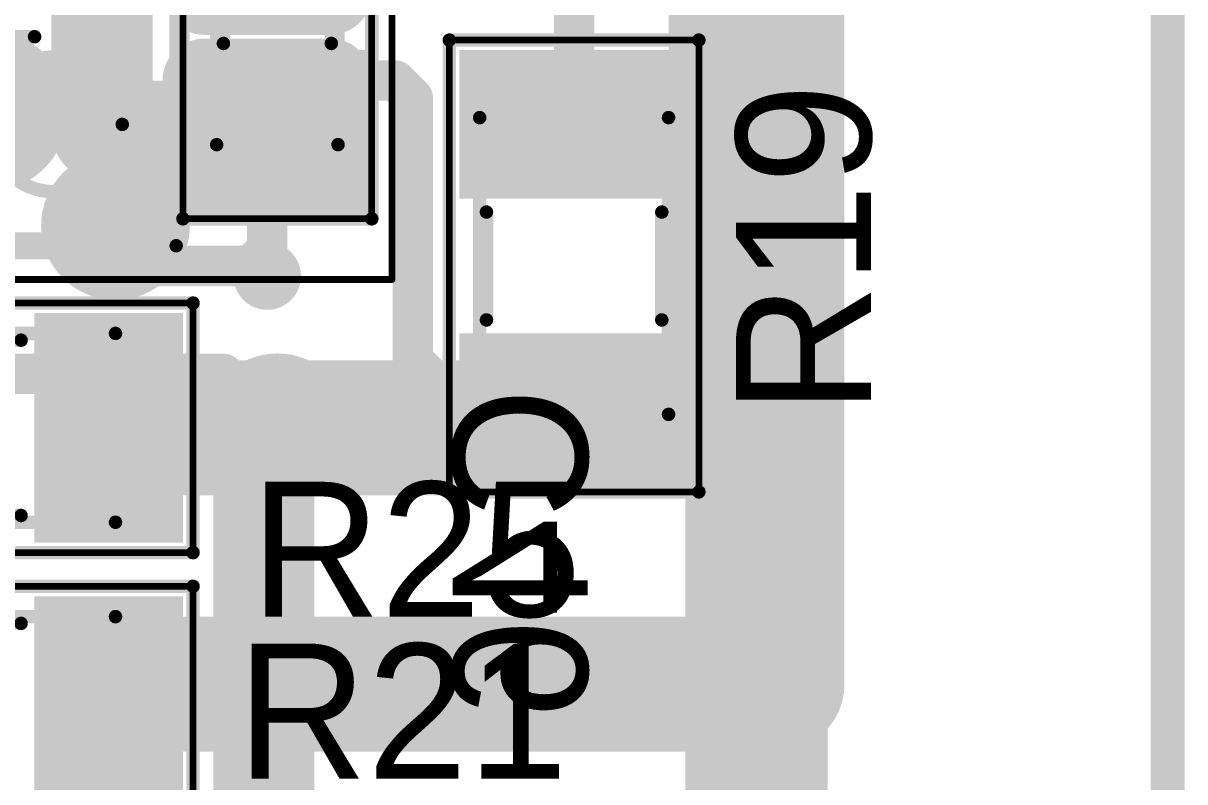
# Model space of a CAD drawing. Header units: millimetres. Extents: x 29.9 to 75.1, y 29.9 to 100.1.
# Drawn here: x 66.52 to 75.13, y 42.58 to 48.2 of the extents above; entities that cross this region are included whole.
import ezdxf

# ---------------------------------------------------------------- set-up
doc = ezdxf.new("R2010")
doc.units = ezdxf.units.MM
for name, color, linetype in [('BottomLayer', 5, 'Continuous'), ('BottomOverlay', 54, 'Continuous'), ('BottomPaste', 16, 'Continuous'), ('BottomSolder', 6, 'Continuous'), ('Mechanical1', 6, 'Continuous'), ('Mechanical13', 56, 'Continuous'), ('Mechanical15', 56, 'Continuous'), ('MultiLayer', 9, 'Continuous'), ('TopLayer', 1, 'Continuous'), ('TopOverlay', 2, 'Continuous'), ('TopPaste', 8, 'Continuous'), ('TopSolder', 216, 'Continuous'), ('ViaHoleLayer', 16, 'Continuous')]:
    doc.layers.add(name, color=color, linetype=linetype)

# ---------------------------------------------------------------- blocks, each defined once
blk = doc.blocks.new('SMD_R_0805_1137')
at = {"layer": 'Mechanical13', "const_width": 0.0999998}
for points in [[(-1.10000034, 0.7000011399999999), (-1.10000034, -0.6999985999999999)], [(1.10000034, 0.7000011399999999), (-1.10000034, 0.7000011399999999)], [(1.10000034, 0.7000011399999999), (1.10000034, -0.6999985999999999)], [(1.10000034, -0.6999985999999999), (-1.10000034, -0.6999985999999999)]]:
    blk.add_lwpolyline(points, dxfattribs=at)
at = {"layer": 'Mechanical13', "const_width": 0.0499999}
for points in [[(-1.12499902, 0.7000011399999999, 1), (-1.07500166, 0.7000011399999999, 1)], [(-1.12499902, 0.7000011399999999, 1), (-1.07500166, 0.7000011399999999, 1)], [(1.07500166, 0.7000011399999999, 1), (1.12499902, 0.7000011399999999, 1)], [(1.07500166, 0.7000011399999999, 1), (1.12499902, 0.7000011399999999, 1)], [(-1.12499902, -0.6999985999999999, 1), (-1.07500166, -0.6999985999999999, 1)], [(-1.12499902, -0.6999985999999999, 1), (-1.07500166, -0.6999985999999999, 1)], [(1.07500166, -0.6999985999999999, 1), (1.12499902, -0.6999985999999999, 1)], [(1.07500166, -0.6999985999999999, 1), (1.12499902, -0.6999985999999999, 1)]]:
    blk.add_lwpolyline(points, format="xyb", close=True, dxfattribs=at)
at = {"layer": 'Mechanical15', "const_width": 0.0499999}
for points in [[(-1.67500046, 0.9249994199999999), (-1.67500046, -0.9249994199999999)], [(1.67500046, 0.9249994199999999), (-1.67500046, 0.9249994199999999)], [(1.67500046, 0.9249994199999999), (1.67500046, -0.9249994199999999)], [(1.67500046, -0.9249994199999999), (-1.67500046, -0.9249994199999999)]]:
    blk.add_lwpolyline(points, dxfattribs=at)
at = {"layer": 'Mechanical15', "const_width": 0.02499868}
for points in [[(-1.6874998, 0.9249994199999999, 1), (-1.66250112, 0.9249994199999999, 1)], [(-1.6874998, 0.9249994199999999, 1), (-1.66250112, 0.9249994199999999, 1)], [(1.66250112, 0.9249994199999999, 1), (1.6874998, 0.9249994199999999, 1)], [(1.66250112, 0.9249994199999999, 1), (1.6874998, 0.9249994199999999, 1)], [(-1.6874998, -0.9249994199999999, 1), (-1.66250112, -0.9249994199999999, 1)], [(-1.6874998, -0.9249994199999999, 1), (-1.66250112, -0.9249994199999999, 1)], [(1.66250112, -0.9249994199999999, 1), (1.6874998, -0.9249994199999999, 1)], [(1.66250112, -0.9249994199999999, 1), (1.6874998, -0.9249994199999999, 1)]]:
    blk.add_lwpolyline(points, format="xyb", close=True, dxfattribs=at)
at = {"layer": 'TopLayer'}
for points in [[(-0.6000013399999999, -0.7499985), (-0.6000013399999999, 0.7499985), (-1.49999954, -0.7499985), (-1.49999954, 0.7499985)], [(1.49999954, -0.7499985), (1.49999954, 0.7499985), (0.6000013399999999, -0.7499985), (0.6000013399999999, 0.7499985)]]:
    blk.add_solid(points, dxfattribs=at)
at = {"layer": 'TopOverlay', "const_width": 0.0999998}
for points in [[(1.67500046, 0.9249994199999999), (-1.67500046, 0.9249994199999999)], [(-1.67500046, 0.9249994199999999), (-1.67500046, -0.9249994199999999)], [(1.67500046, 0.9249994199999999), (1.67500046, -0.9249994199999999)], [(0.3999992, 0.6500012399999999), (-0.3999992, 0.6500012399999999)], [(0.3999992, -0.6499986999999999), (-0.3999992, -0.6499986999999999)], [(1.67500046, -0.9249994199999999), (-1.67500046, -0.9249994199999999)]]:
    blk.add_lwpolyline(points, dxfattribs=at)
at = {"layer": 'TopOverlay', "const_width": 0.0499999}
for points in [[(-1.69999914, 0.9249994199999999, 1), (-1.65000178, 0.9249994199999999, 1)], [(-1.69999914, 0.9249994199999999, 1), (-1.65000178, 0.9249994199999999, 1)], [(1.65000178, 0.9249994199999999, 1), (1.69999914, 0.9249994199999999, 1)], [(1.65000178, 0.9249994199999999, 1), (1.69999914, 0.9249994199999999, 1)], [(-0.42499788, 0.6500012399999999, 1), (-0.37500052, 0.6500012399999999, 1)], [(0.37500052, 0.6500012399999999, 1), (0.42499788, 0.6500012399999999, 1)], [(-0.42499788, -0.6499986999999999, 1), (-0.37500052, -0.6499986999999999, 1)], [(0.37500052, -0.6499986999999999, 1), (0.42499788, -0.6499986999999999, 1)], [(-1.69999914, -0.9249994199999999, 1), (-1.65000178, -0.9249994199999999, 1)], [(-1.69999914, -0.9249994199999999, 1), (-1.65000178, -0.9249994199999999, 1)], [(1.65000178, -0.9249994199999999, 1), (1.69999914, -0.9249994199999999, 1)], [(1.65000178, -0.9249994199999999, 1), (1.69999914, -0.9249994199999999, 1)]]:
    blk.add_lwpolyline(points, format="xyb", close=True, dxfattribs=at)
at = {"layer": 'TopPaste'}
for points in [[(-0.6000013399999999, -0.7499985), (-0.6000013399999999, 0.7499985), (-1.49999954, -0.7499985), (-1.49999954, 0.7499985)], [(1.49999954, -0.7499985), (1.49999954, 0.7499985), (0.6000013399999999, -0.7499985), (0.6000013399999999, 0.7499985)]]:
    blk.add_solid(points, dxfattribs=at)
at = {"layer": 'TopSolder'}
for points in [[(-0.49840134, -0.8515984999999999), (-0.49840134, 0.8515984999999999), (-1.60159954, -0.8515984999999999), (-1.60159954, 0.8515984999999999)], [(1.60159954, -0.8515984999999999), (1.60159954, 0.8515984999999999), (0.49840134, -0.8515984999999999), (0.49840134, 0.8515984999999999)]]:
    blk.add_solid(points, dxfattribs=at)
blk = doc.blocks.new('SMD_R_0805_1141')
at = {"layer": 'Mechanical13', "const_width": 0.0999998}
for points in [[(-1.10000034, -0.6999985999999999), (-1.10000034, 0.7000011399999999)], [(-1.10000034, 0.7000011399999999), (1.10000034, 0.7000011399999999)], [(1.10000034, -0.6999985999999999), (1.10000034, 0.7000011399999999)], [(-1.10000034, -0.6999985999999999), (1.10000034, -0.6999985999999999)]]:
    blk.add_lwpolyline(points, dxfattribs=at)
at = {"layer": 'Mechanical13', "const_width": 0.0499999}
for points in [[(-1.12499902, 0.7000011399999999, 1), (-1.07500166, 0.7000011399999999, 1)], [(-1.12499902, 0.7000011399999999, 1), (-1.07500166, 0.7000011399999999, 1)], [(1.07500166, 0.7000011399999999, 1), (1.12499902, 0.7000011399999999, 1)], [(1.07500166, 0.7000011399999999, 1), (1.12499902, 0.7000011399999999, 1)], [(-1.12499902, -0.6999985999999999, 1), (-1.07500166, -0.6999985999999999, 1)], [(-1.12499902, -0.6999985999999999, 1), (-1.07500166, -0.6999985999999999, 1)], [(1.07500166, -0.6999985999999999, 1), (1.12499902, -0.6999985999999999, 1)], [(1.07500166, -0.6999985999999999, 1), (1.12499902, -0.6999985999999999, 1)]]:
    blk.add_lwpolyline(points, format="xyb", close=True, dxfattribs=at)
at = {"layer": 'Mechanical15', "const_width": 0.0499999}
for points in [[(-1.67500046, -0.9249994199999999), (-1.67500046, 0.9249994199999999)], [(-1.67500046, 0.9249994199999999), (1.67500046, 0.9249994199999999)], [(1.67500046, -0.9249994199999999), (1.67500046, 0.9249994199999999)], [(-1.67500046, -0.9249994199999999), (1.67500046, -0.9249994199999999)]]:
    blk.add_lwpolyline(points, dxfattribs=at)
at = {"layer": 'Mechanical15', "const_width": 0.02499868}
for points in [[(-1.6874998, 0.9249994199999999, 1), (-1.66250112, 0.9249994199999999, 1)], [(-1.6874998, 0.9249994199999999, 1), (-1.66250112, 0.9249994199999999, 1)], [(1.66250112, 0.9249994199999999, 1), (1.6874998, 0.9249994199999999, 1)], [(1.66250112, 0.9249994199999999, 1), (1.6874998, 0.9249994199999999, 1)], [(-1.6874998, -0.9249994199999999, 1), (-1.66250112, -0.9249994199999999, 1)], [(-1.6874998, -0.9249994199999999, 1), (-1.66250112, -0.9249994199999999, 1)], [(1.66250112, -0.9249994199999999, 1), (1.6874998, -0.9249994199999999, 1)], [(1.66250112, -0.9249994199999999, 1), (1.6874998, -0.9249994199999999, 1)]]:
    blk.add_lwpolyline(points, format="xyb", close=True, dxfattribs=at)
at = {"layer": 'TopLayer'}
for points in [[(-0.6000013399999999, -0.7499985), (-0.6000013399999999, 0.7499985), (-1.49999954, -0.7499985), (-1.49999954, 0.7499985)], [(1.49999954, -0.7499985), (1.49999954, 0.7499985), (0.6000013399999999, -0.7499985), (0.6000013399999999, 0.7499985)]]:
    blk.add_solid(points, dxfattribs=at)
at = {"layer": 'TopOverlay', "const_width": 0.0999998}
for points in [[(-1.67500046, 0.9249994199999999), (1.67500046, 0.9249994199999999)], [(-1.67500046, -0.9249994199999999), (-1.67500046, 0.9249994199999999)], [(1.67500046, -0.9249994199999999), (1.67500046, 0.9249994199999999)], [(-0.3999992, 0.6500012399999999), (0.3999992, 0.6500012399999999)], [(-0.3999992, -0.6499986999999999), (0.3999992, -0.6499986999999999)], [(-1.67500046, -0.9249994199999999), (1.67500046, -0.9249994199999999)]]:
    blk.add_lwpolyline(points, dxfattribs=at)
at = {"layer": 'TopOverlay', "const_width": 0.0499999}
for points in [[(-1.69999914, 0.9249994199999999, 1), (-1.65000178, 0.9249994199999999, 1)], [(-1.69999914, 0.9249994199999999, 1), (-1.65000178, 0.9249994199999999, 1)], [(1.65000178, 0.9249994199999999, 1), (1.69999914, 0.9249994199999999, 1)], [(1.65000178, 0.9249994199999999, 1), (1.69999914, 0.9249994199999999, 1)], [(-0.42499788, 0.6500012399999999, 1), (-0.37500052, 0.6500012399999999, 1)], [(0.37500052, 0.6500012399999999, 1), (0.42499788, 0.6500012399999999, 1)], [(-0.42499788, -0.6499986999999999, 1), (-0.37500052, -0.6499986999999999, 1)], [(0.37500052, -0.6499986999999999, 1), (0.42499788, -0.6499986999999999, 1)], [(-1.69999914, -0.9249994199999999, 1), (-1.65000178, -0.9249994199999999, 1)], [(-1.69999914, -0.9249994199999999, 1), (-1.65000178, -0.9249994199999999, 1)], [(1.65000178, -0.9249994199999999, 1), (1.69999914, -0.9249994199999999, 1)], [(1.65000178, -0.9249994199999999, 1), (1.69999914, -0.9249994199999999, 1)]]:
    blk.add_lwpolyline(points, format="xyb", close=True, dxfattribs=at)
at = {"layer": 'TopPaste'}
for points in [[(-0.6000013399999999, -0.7499985), (-0.6000013399999999, 0.7499985), (-1.49999954, -0.7499985), (-1.49999954, 0.7499985)], [(1.49999954, -0.7499985), (1.49999954, 0.7499985), (0.6000013399999999, -0.7499985), (0.6000013399999999, 0.7499985)]]:
    blk.add_solid(points, dxfattribs=at)
at = {"layer": 'TopSolder'}
for points in [[(-0.49840134, -0.8515984999999999), (-0.49840134, 0.8515984999999999), (-1.60159954, -0.8515984999999999), (-1.60159954, 0.8515984999999999)], [(1.60159954, -0.8515984999999999), (1.60159954, 0.8515984999999999), (0.49840134, -0.8515984999999999), (0.49840134, 0.8515984999999999)]]:
    blk.add_solid(points, dxfattribs=at)
blk = doc.blocks.new('SMD_R_0805_1143')
at = {"layer": 'Mechanical13', "const_width": 0.0999998}
for points in [[(-1.10000034, -0.6999985999999999), (-1.10000034, 0.7000011399999999)], [(1.10000034, 0.7000011399999999), (-1.10000034, 0.7000011399999999)], [(1.10000034, -0.6999985999999999), (1.10000034, 0.7000011399999999)], [(1.10000034, -0.6999985999999999), (-1.10000034, -0.6999985999999999)]]:
    blk.add_lwpolyline(points, dxfattribs=at)
at = {"layer": 'Mechanical13', "const_width": 0.0499999}
for points in [[(-1.12499902, 0.7000011399999999, 1), (-1.07500166, 0.7000011399999999, 1)], [(-1.12499902, 0.7000011399999999, 1), (-1.07500166, 0.7000011399999999, 1)], [(1.07500166, 0.7000011399999999, 1), (1.12499902, 0.7000011399999999, 1)], [(1.07500166, 0.7000011399999999, 1), (1.12499902, 0.7000011399999999, 1)], [(-1.12499902, -0.6999985999999999, 1), (-1.07500166, -0.6999985999999999, 1)], [(-1.12499902, -0.6999985999999999, 1), (-1.07500166, -0.6999985999999999, 1)], [(1.07500166, -0.6999985999999999, 1), (1.12499902, -0.6999985999999999, 1)], [(1.07500166, -0.6999985999999999, 1), (1.12499902, -0.6999985999999999, 1)]]:
    blk.add_lwpolyline(points, format="xyb", close=True, dxfattribs=at)
at = {"layer": 'Mechanical15', "const_width": 0.0499999}
for points in [[(-1.67500046, -0.9249994199999999), (-1.67500046, 0.9249994199999999)], [(1.67500046, 0.9249994199999999), (-1.67500046, 0.9249994199999999)], [(1.67500046, -0.9249994199999999), (1.67500046, 0.9249994199999999)], [(1.67500046, -0.9249994199999999), (-1.67500046, -0.9249994199999999)]]:
    blk.add_lwpolyline(points, dxfattribs=at)
at = {"layer": 'Mechanical15', "const_width": 0.02499868}
for points in [[(-1.6874998, 0.9249994199999999, 1), (-1.66250112, 0.9249994199999999, 1)], [(-1.6874998, 0.9249994199999999, 1), (-1.66250112, 0.9249994199999999, 1)], [(1.66250112, 0.9249994199999999, 1), (1.6874998, 0.9249994199999999, 1)], [(1.66250112, 0.9249994199999999, 1), (1.6874998, 0.9249994199999999, 1)], [(-1.6874998, -0.9249994199999999, 1), (-1.66250112, -0.9249994199999999, 1)], [(-1.6874998, -0.9249994199999999, 1), (-1.66250112, -0.9249994199999999, 1)], [(1.66250112, -0.9249994199999999, 1), (1.6874998, -0.9249994199999999, 1)], [(1.66250112, -0.9249994199999999, 1), (1.6874998, -0.9249994199999999, 1)]]:
    blk.add_lwpolyline(points, format="xyb", close=True, dxfattribs=at)
at = {"layer": 'TopLayer'}
for points in [[(-0.6000013399999999, -0.7499985), (-0.6000013399999999, 0.7499985), (-1.49999954, -0.7499985), (-1.49999954, 0.7499985)], [(1.49999954, -0.7499985), (1.49999954, 0.7499985), (0.6000013399999999, -0.7499985), (0.6000013399999999, 0.7499985)]]:
    blk.add_solid(points, dxfattribs=at)
at = {"layer": 'TopOverlay', "const_width": 0.0999998}
for points in [[(1.67500046, 0.9249994199999999), (-1.67500046, 0.9249994199999999)], [(-1.67500046, -0.9249994199999999), (-1.67500046, 0.9249994199999999)], [(1.67500046, -0.9249994199999999), (1.67500046, 0.9249994199999999)], [(0.3999992, 0.6500012399999999), (-0.3999992, 0.6500012399999999)], [(0.3999992, -0.6499986999999999), (-0.3999992, -0.6499986999999999)], [(1.67500046, -0.9249994199999999), (-1.67500046, -0.9249994199999999)]]:
    blk.add_lwpolyline(points, dxfattribs=at)
at = {"layer": 'TopOverlay', "const_width": 0.0499999}
for points in [[(-1.69999914, 0.9249994199999999, 1), (-1.65000178, 0.9249994199999999, 1)], [(-1.69999914, 0.9249994199999999, 1), (-1.65000178, 0.9249994199999999, 1)], [(1.65000178, 0.9249994199999999, 1), (1.69999914, 0.9249994199999999, 1)], [(1.65000178, 0.9249994199999999, 1), (1.69999914, 0.9249994199999999, 1)], [(-0.42499788, 0.6500012399999999, 1), (-0.37500052, 0.6500012399999999, 1)], [(0.37500052, 0.6500012399999999, 1), (0.42499788, 0.6500012399999999, 1)], [(-0.42499788, -0.6499986999999999, 1), (-0.37500052, -0.6499986999999999, 1)], [(0.37500052, -0.6499986999999999, 1), (0.42499788, -0.6499986999999999, 1)], [(-1.69999914, -0.9249994199999999, 1), (-1.65000178, -0.9249994199999999, 1)], [(-1.69999914, -0.9249994199999999, 1), (-1.65000178, -0.9249994199999999, 1)], [(1.65000178, -0.9249994199999999, 1), (1.69999914, -0.9249994199999999, 1)], [(1.65000178, -0.9249994199999999, 1), (1.69999914, -0.9249994199999999, 1)]]:
    blk.add_lwpolyline(points, format="xyb", close=True, dxfattribs=at)
at = {"layer": 'TopPaste'}
for points in [[(-0.6000013399999999, -0.7499985), (-0.6000013399999999, 0.7499985), (-1.49999954, -0.7499985), (-1.49999954, 0.7499985)], [(1.49999954, -0.7499985), (1.49999954, 0.7499985), (0.6000013399999999, -0.7499985), (0.6000013399999999, 0.7499985)]]:
    blk.add_solid(points, dxfattribs=at)
at = {"layer": 'TopSolder'}
for points in [[(-0.49840134, -0.8515984999999999), (-0.49840134, 0.8515984999999999), (-1.60159954, -0.8515984999999999), (-1.60159954, 0.8515984999999999)], [(1.60159954, -0.8515984999999999), (1.60159954, 0.8515984999999999), (0.49840134, -0.8515984999999999), (0.49840134, 0.8515984999999999)]]:
    blk.add_solid(points, dxfattribs=at)
blk = doc.blocks.new('TSOP_8_65P490X110_1167')
at = {"layer": 'Mechanical13', "const_width": 0.0999998}
for points in [[(1.54999944, 1.54999944), (-1.54999944, 1.54999944)], [(-1.54999944, 1.54999944), (-1.54999944, -1.54999944)], [(1.54999944, 1.54999944), (1.54999944, -1.54999944)], [(1.54999944, -1.54999944), (-1.54999944, -1.54999944)]]:
    blk.add_lwpolyline(points, dxfattribs=at)
at = {"layer": 'Mechanical13'}
for points, const_width in [([(-1.57499812, 1.54999944, 1), (-1.52500076, 1.54999944, 1)], 0.0499999), ([(-1.57499812, 1.54999944, 1), (-1.52500076, 1.54999944, 1)], 0.0499999), ([(1.52500076, 1.54999944, 1), (1.57499812, 1.54999944, 1)], 0.0499999), ([(1.52500076, 1.54999944, 1), (1.57499812, 1.54999944, 1)], 0.0499999), ([(-0.1499997, 0.6499986999999999, 1), (-1.1499977, 0.6499986999999999, 1)], 0.0999998), ([(-1.17499638, 0.6499986999999999, 1), (-1.12499902, 0.6499986999999999, 1)], 0.0499999), ([(-0.17499838, 0.6499986999999999, 1), (-0.12500102, 0.6499986999999999, 1)], 0.0499999), ([(-1.57499812, -1.54999944, 1), (-1.52500076, -1.54999944, 1)], 0.0499999), ([(-1.57499812, -1.54999944, 1), (-1.52500076, -1.54999944, 1)], 0.0499999), ([(1.52500076, -1.54999944, 1), (1.57499812, -1.54999944, 1)], 0.0499999), ([(1.52500076, -1.54999944, 1), (1.57499812, -1.54999944, 1)], 0.0499999)]:
    blk.add_lwpolyline(points, format="xyb", close=True, dxfattribs=dict(at, const_width=const_width))
at = {"layer": 'Mechanical15'}
for points, const_width in [([(3.15000132, 1.79999894), (-3.14999878, 1.79999894)], 0.0499999), ([(-3.14999878, 1.79999894), (-3.14999878, -1.80000148)], 0.0499999), ([(3.15000132, 1.79999894), (3.15000132, -1.80000148)], 0.0499999), ([(0, 0.499999), (0, -0.50000154)], 0.0999998), ([(0.50000154, 0), (-0.499999, 0)], 0.0999998), ([(3.15000132, -1.80000148), (-3.14999878, -1.80000148)], 0.0499999)]:
    blk.add_lwpolyline(points, dxfattribs=dict(at, const_width=const_width))
for points, const_width in [([(-3.16249812, 1.79999894, 1), (-3.13749944, 1.79999894, 1)], 0.02499868), ([(-3.16249812, 1.79999894, 1), (-3.13749944, 1.79999894, 1)], 0.02499868), ([(3.13750198, 1.79999894, 1), (3.16250066, 1.79999894, 1)], 0.02499868), ([(3.13750198, 1.79999894, 1), (3.16250066, 1.79999894, 1)], 0.02499868), ([(-0.02499868, 0.499999, 1), (0.02499868, 0.499999, 1)], 0.0499999), ([(-0.52499768, 0, 1), (-0.47500032, 0, 1)], 0.0499999), ([(0.47500286, 0, 1), (0.52500022, 0, 1)], 0.0499999), ([(-0.02499868, -0.50000154, 1), (0.02499868, -0.50000154, 1)], 0.0499999), ([(-3.16249812, -1.80000148, 1), (-3.13749944, -1.80000148, 1)], 0.02499868), ([(-3.16249812, -1.80000148, 1), (-3.13749944, -1.80000148, 1)], 0.02499868), ([(3.13750198, -1.80000148, 1), (3.16250066, -1.80000148, 1)], 0.02499868), ([(3.13750198, -1.80000148, 1), (3.16250066, -1.80000148, 1)], 0.02499868)]:
    blk.add_lwpolyline(points, format="xyb", close=True, dxfattribs=dict(at, const_width=const_width))
at = {"layer": 'TopLayer', "const_width": 0.4191}
for points in [[(1.75955198, 0.9749993199999999), (2.69045182, 0.9749993199999999)], [(-2.69044928, 0.32499808), (-1.75954944, 0.32499808)], [(1.75955198, 0.32499808), (2.69045182, 0.32499808)], [(-2.69044928, -0.32500062), (-1.75954944, -0.32500062)], [(1.75955198, -0.32500062), (2.69045182, -0.32500062)], [(-2.69044928, -0.97500186), (-1.75954944, -0.97500186)], [(1.75955198, -0.97500186), (2.69045182, -0.97500186)]]:
    blk.add_lwpolyline(points, dxfattribs=at)
at = {"layer": 'TopLayer', "const_width": 0.20955}
for points in [[(1.65477698, 0.9749993199999999, 1), (1.86432698, 0.9749993199999999, 1)], [(2.58567682, 0.9749993199999999, 1), (2.79522682, 0.9749993199999999, 1)], [(-2.79522428, 0.32499808, 1), (-2.58567428, 0.32499808, 1)], [(-1.86432444, 0.32499808, 1), (-1.65477444, 0.32499808, 1)], [(1.65477698, 0.32499808, 1), (1.86432698, 0.32499808, 1)], [(2.58567682, 0.32499808, 1), (2.79522682, 0.32499808, 1)], [(-2.79522428, -0.32500062, 1), (-2.58567428, -0.32500062, 1)], [(-1.86432444, -0.32500062, 1), (-1.65477444, -0.32500062, 1)], [(1.65477698, -0.32500062, 1), (1.86432698, -0.32500062, 1)], [(2.58567682, -0.32500062, 1), (2.79522682, -0.32500062, 1)], [(-2.79522428, -0.97500186, 1), (-2.58567428, -0.97500186, 1)], [(-1.86432444, -0.97500186, 1), (-1.65477444, -0.97500186, 1)], [(1.65477698, -0.97500186, 1), (1.86432698, -0.97500186, 1)], [(2.58567682, -0.97500186, 1), (2.79522682, -0.97500186, 1)]]:
    blk.add_lwpolyline(points, format="xyb", close=True, dxfattribs=at)
at = {"layer": 'TopLayer'}
blk.add_solid([(-1.54999436, 0.76544932), (-1.54999436, 1.18454932), (-2.90000436, 0.76544932), (-2.90000436, 1.18454932)], dxfattribs=at)
at = {"layer": 'TopOverlay'}
for points, const_width in [([(-2.09999834, 1.77500026, 1), (-2.35000038, 1.77500026, 1)], 0.2499995), ([(-2.41249962, 1.77500026, 1), (-2.28750114, 1.77500026, 1)], 0.12499848), ([(-2.16249758, 1.77500026, 1), (-2.0374991, 1.77500026, 1)], 0.12499848), ([(-1.20000014, 1.54999944, 1), (-1.10000034, 1.54999944, 1)], 0.0999998), ([(-1.20000014, 1.54999944, 1), (-1.10000034, 1.54999944, 1)], 0.0999998), ([(1.10000034, 1.54999944, 1), (1.20000014, 1.54999944, 1)], 0.0999998), ([(1.10000034, 1.54999944, 1), (1.20000014, 1.54999944, 1)], 0.0999998), ([(0.1499997, 0.5499989, 1), (-0.4499991, 0.5499989, 1)], 0.5999987999999999), ([(-0.5999987999999999, 0.5499989, 1), (-0.2999994, 0.5499989, 1)], 0.2999994), ([(0, 0.5499989, 1), (0.2999994, 0.5499989, 1)], 0.2999994), ([(-1.20000014, -1.54999944, 1), (-1.10000034, -1.54999944, 1)], 0.0999998), ([(-1.20000014, -1.54999944, 1), (-1.10000034, -1.54999944, 1)], 0.0999998), ([(1.10000034, -1.54999944, 1), (1.20000014, -1.54999944, 1)], 0.0999998), ([(1.10000034, -1.54999944, 1), (1.20000014, -1.54999944, 1)], 0.0999998)]:
    blk.add_lwpolyline(points, format="xyb", close=True, dxfattribs=dict(at, const_width=const_width))
at = {"layer": 'TopOverlay', "const_width": 0.1999996}
for points in [[(1.15000024, 1.54999944), (-1.15000024, 1.54999944)], [(-1.15000024, 1.54999944), (-1.15000024, -1.54999944)], [(1.15000024, 1.54999944), (1.15000024, -1.54999944)], [(1.15000024, -1.54999944), (-1.15000024, -1.54999944)]]:
    blk.add_lwpolyline(points, dxfattribs=at)
at = {"layer": 'TopPaste', "const_width": 0.4191}
for points in [[(1.75955198, 0.9749993199999999), (2.69045182, 0.9749993199999999)], [(-2.69044928, 0.32499808), (-1.75954944, 0.32499808)], [(1.75955198, 0.32499808), (2.69045182, 0.32499808)], [(-2.69044928, -0.32500062), (-1.75954944, -0.32500062)], [(1.75955198, -0.32500062), (2.69045182, -0.32500062)], [(-2.69044928, -0.97500186), (-1.75954944, -0.97500186)], [(1.75955198, -0.97500186), (2.69045182, -0.97500186)]]:
    blk.add_lwpolyline(points, dxfattribs=at)
at = {"layer": 'TopPaste', "const_width": 0.20955}
for points in [[(1.65477698, 0.9749993199999999, 1), (1.86432698, 0.9749993199999999, 1)], [(2.58567682, 0.9749993199999999, 1), (2.79522682, 0.9749993199999999, 1)], [(-2.79522428, 0.32499808, 1), (-2.58567428, 0.32499808, 1)], [(-1.86432444, 0.32499808, 1), (-1.65477444, 0.32499808, 1)], [(1.65477698, 0.32499808, 1), (1.86432698, 0.32499808, 1)], [(2.58567682, 0.32499808, 1), (2.79522682, 0.32499808, 1)], [(-2.79522428, -0.32500062, 1), (-2.58567428, -0.32500062, 1)], [(-1.86432444, -0.32500062, 1), (-1.65477444, -0.32500062, 1)], [(1.65477698, -0.32500062, 1), (1.86432698, -0.32500062, 1)], [(2.58567682, -0.32500062, 1), (2.79522682, -0.32500062, 1)], [(-2.79522428, -0.97500186, 1), (-2.58567428, -0.97500186, 1)], [(-1.86432444, -0.97500186, 1), (-1.65477444, -0.97500186, 1)], [(1.65477698, -0.97500186, 1), (1.86432698, -0.97500186, 1)], [(2.58567682, -0.97500186, 1), (2.79522682, -0.97500186, 1)]]:
    blk.add_lwpolyline(points, format="xyb", close=True, dxfattribs=at)
at = {"layer": 'TopPaste'}
blk.add_solid([(-1.54999436, 0.76544932), (-1.54999436, 1.18454932), (-2.90000436, 0.76544932), (-2.90000436, 1.18454932)], dxfattribs=at)
at = {"layer": 'TopSolder', "const_width": 0.6223}
for points in [[(1.75955198, 0.9749993199999999), (2.69045182, 0.9749993199999999)], [(-2.69044928, 0.32499808), (-1.75954944, 0.32499808)], [(1.75955198, 0.32499808), (2.69045182, 0.32499808)], [(-2.69044928, -0.32500062), (-1.75954944, -0.32500062)], [(1.75955198, -0.32500062), (2.69045182, -0.32500062)], [(-2.69044928, -0.97500186), (-1.75954944, -0.97500186)], [(1.75955198, -0.97500186), (2.69045182, -0.97500186)]]:
    blk.add_lwpolyline(points, dxfattribs=at)
at = {"layer": 'TopSolder', "const_width": 0.31115}
for points in [[(1.60397698, 0.9749993199999999, 1), (1.91512698, 0.9749993199999999, 1)], [(2.53487682, 0.9749993199999999, 1), (2.84602682, 0.9749993199999999, 1)], [(-2.84602428, 0.32499808, 1), (-2.53487428, 0.32499808, 1)], [(-1.91512444, 0.32499808, 1), (-1.60397444, 0.32499808, 1)], [(1.60397698, 0.32499808, 1), (1.91512698, 0.32499808, 1)], [(2.53487682, 0.32499808, 1), (2.84602682, 0.32499808, 1)], [(-2.84602428, -0.32500062, 1), (-2.53487428, -0.32500062, 1)], [(-1.91512444, -0.32500062, 1), (-1.60397444, -0.32500062, 1)], [(1.60397698, -0.32500062, 1), (1.91512698, -0.32500062, 1)], [(2.53487682, -0.32500062, 1), (2.84602682, -0.32500062, 1)], [(-2.84602428, -0.97500186, 1), (-2.53487428, -0.97500186, 1)], [(-1.91512444, -0.97500186, 1), (-1.60397444, -0.97500186, 1)], [(1.60397698, -0.97500186, 1), (1.91512698, -0.97500186, 1)], [(2.53487682, -0.97500186, 1), (2.84602682, -0.97500186, 1)]]:
    blk.add_lwpolyline(points, format="xyb", close=True, dxfattribs=at)
at = {"layer": 'TopSolder'}
blk.add_solid([(-1.44839436, 0.66384932), (-1.44839436, 1.28614932), (-3.00160436, 0.66384932), (-3.00160436, 1.28614932)], dxfattribs=at)
blk = doc.blocks.new('SMD_C_0603_B_1179')
at = {"layer": 'BottomLayer'}
for points in [[(-1.29999994, 0.5499989), (-1.29999994, -0.5499989), (-0.30000194, 0.5499989), (-0.30000194, -0.5499989)], [(0.2999994, 0.5499989), (0.2999994, -0.5499989), (1.2999974, 0.5499989), (1.2999974, -0.5499989)]]:
    blk.add_solid(points, dxfattribs=at)
at = {"layer": 'BottomOverlay', "const_width": 0.0999998}
for points in [[(1.44999964, 0.7000011399999999), (-1.44999964, 0.7000011399999999)], [(-1.44999964, -0.7000011399999999), (-1.44999964, 0.7000011399999999)], [(1.44999964, -0.7000011399999999), (1.44999964, 0.7000011399999999)], [(0.1499997, 0.40000174), (-0.1499997, 0.40000174)], [(0.1499997, -0.3999992), (-0.1499997, -0.3999992)], [(1.44999964, -0.7000011399999999), (-1.44999964, -0.7000011399999999)]]:
    blk.add_lwpolyline(points, dxfattribs=at)
at = {"layer": 'BottomOverlay', "const_width": 0.0499999}
for points in [[(-1.47499832, 0.7000011399999999, 1), (-1.42500096, 0.7000011399999999, 1)], [(-1.47499832, 0.7000011399999999, 1), (-1.42500096, 0.7000011399999999, 1)], [(1.42500096, 0.7000011399999999, 1), (1.47499832, 0.7000011399999999, 1)], [(1.42500096, 0.7000011399999999, 1), (1.47499832, 0.7000011399999999, 1)], [(-0.17499838, 0.40000174, 1), (-0.12500102, 0.40000174, 1)], [(0.12500102, 0.40000174, 1), (0.17499838, 0.40000174, 1)], [(-0.17499838, -0.3999992, 1), (-0.12500102, -0.3999992, 1)], [(0.12500102, -0.3999992, 1), (0.17499838, -0.3999992, 1)], [(-1.47499832, -0.7000011399999999, 1), (-1.42500096, -0.7000011399999999, 1)], [(-1.47499832, -0.7000011399999999, 1), (-1.42500096, -0.7000011399999999, 1)], [(1.42500096, -0.7000011399999999, 1), (1.47499832, -0.7000011399999999, 1)], [(1.42500096, -0.7000011399999999, 1), (1.47499832, -0.7000011399999999, 1)]]:
    blk.add_lwpolyline(points, format="xyb", close=True, dxfattribs=at)
at = {"layer": 'BottomPaste'}
for points in [[(-1.29999994, 0.5499989), (-1.29999994, -0.5499989), (-0.30000194, 0.5499989), (-0.30000194, -0.5499989)], [(0.2999994, 0.5499989), (0.2999994, -0.5499989), (1.2999974, 0.5499989), (1.2999974, -0.5499989)]]:
    blk.add_solid(points, dxfattribs=at)
at = {"layer": 'BottomSolder'}
for points in [[(-1.40159994, 0.6515989), (-1.40159994, -0.6515989), (-0.19840194, 0.6515989), (-0.19840194, -0.6515989)], [(0.1983994, 0.6515989), (0.1983994, -0.6515989), (1.4015974, 0.6515989), (1.4015974, -0.6515989)]]:
    blk.add_solid(points, dxfattribs=at)
at = {"layer": 'Mechanical13', "const_width": 0.0999998}
for points in [[(0.8999982, 0.45000164), (-0.90000074, 0.45000164)], [(-0.90000074, -0.4499991), (-0.90000074, 0.45000164)], [(0.8999982, -0.4499991), (0.8999982, 0.45000164)], [(0.8999982, -0.4499991), (-0.90000074, -0.4499991)]]:
    blk.add_lwpolyline(points, dxfattribs=at)
at = {"layer": 'Mechanical13', "const_width": 0.0499999}
for points in [[(-0.9249994199999999, 0.45000164, 1), (-0.8750020599999999, 0.45000164, 1)], [(-0.9249994199999999, 0.45000164, 1), (-0.8750020599999999, 0.45000164, 1)], [(0.8749995199999999, 0.45000164, 1), (0.9249968799999999, 0.45000164, 1)], [(0.8749995199999999, 0.45000164, 1), (0.9249968799999999, 0.45000164, 1)], [(-0.9249994199999999, -0.4499991, 1), (-0.8750020599999999, -0.4499991, 1)], [(-0.9249994199999999, -0.4499991, 1), (-0.8750020599999999, -0.4499991, 1)], [(0.8749995199999999, -0.4499991, 1), (0.9249968799999999, -0.4499991, 1)], [(0.8749995199999999, -0.4499991, 1), (0.9249968799999999, -0.4499991, 1)]]:
    blk.add_lwpolyline(points, format="xyb", close=True, dxfattribs=at)
at = {"layer": 'Mechanical15', "const_width": 0.0499999}
for points in [[(1.44999964, 0.7000011399999999), (-1.47500086, 0.7000011399999999)], [(-1.47500086, -0.7000011399999999), (-1.47500086, 0.7000011399999999)], [(1.44999964, -0.7000011399999999), (1.44999964, 0.7000011399999999)], [(1.44999964, -0.7000011399999999), (-1.47500086, -0.7000011399999999)]]:
    blk.add_lwpolyline(points, dxfattribs=at)
at = {"layer": 'Mechanical15', "const_width": 0.02499868}
for points in [[(-1.4875002, 0.7000011399999999, 1), (-1.46250152, 0.7000011399999999, 1)], [(-1.4875002, 0.7000011399999999, 1), (-1.46250152, 0.7000011399999999, 1)], [(1.4375003, 0.7000011399999999, 1), (1.46249898, 0.7000011399999999, 1)], [(1.4375003, 0.7000011399999999, 1), (1.46249898, 0.7000011399999999, 1)], [(-1.4875002, -0.7000011399999999, 1), (-1.46250152, -0.7000011399999999, 1)], [(-1.4875002, -0.7000011399999999, 1), (-1.46250152, -0.7000011399999999, 1)], [(1.4375003, -0.7000011399999999, 1), (1.46249898, -0.7000011399999999, 1)], [(1.4375003, -0.7000011399999999, 1), (1.46249898, -0.7000011399999999, 1)]]:
    blk.add_lwpolyline(points, format="xyb", close=True, dxfattribs=at)

msp = doc.modelspace()

# ---------------------------------------------------------------- linework, layer by layer
at = {"layer": 'BottomLayer'}
for points, const_width in [([(71.80000118, 45.20000104), (71.80000118, 52.59999894)], 1.00000054), ([(67.1000055, 47.40000172), (67.1000055, 52.3999968)], 0.75000104), ([(67.1000055, 47.40000172), (68.40000289999999, 47.40000172)], 0.75000104), ([(67.1000055, 47.40000172), (67.19992402, 47.3000832)], 0.2999994), ([(67.19992402, 46.69997772), (67.19992402, 47.3000832)], 0.2999994), ([(66.20000222, 45.60000024), (68.0000037, 45.60000024)], 0.2999994), ([(68.0000037, 45.60000024), (68.40000289999999, 45.20000104)], 0.2999994), ([(68.40000289999999, 45.20000104), (71.80000118, 45.20000104)], 1.00000054), ([(68.3000031, 45.10000124), (68.40000289999999, 45.20000104)], 0.75000104), ([(71.80000118, 37.100002), (71.80000118, 45.20000104)], 0.75000104), ([(68.3000031, 41.99998458), (68.3000031, 45.10000124)], 0.75000104)]:
    msp.add_lwpolyline(points, dxfattribs=dict(at, const_width=const_width))
for points, const_width in [([(66.91250524, 47.40000172, 1), (67.28750576, 47.40000172, 1)], 0.37500052), ([(66.91250524, 47.40000172, 1), (67.28750576, 47.40000172, 1)], 0.37500052), ([(68.21250264, 47.40000172, 1), (68.58750316, 47.40000172, 1)], 0.37500052), ([(67.02500692, 47.40000172, 1), (67.17500408, 47.40000172, 1)], 0.1499997), ([(67.12492544, 47.3000832, 1), (67.2749226, 47.3000832, 1)], 0.1499997), ([(67.12492544, 47.3000832, 1), (67.2749226, 47.3000832, 1)], 0.1499997), ([(66.97492319999999, 46.69997772, 1), (67.42492484, 46.69997772, 1)], 0.4499991), ([(67.12492544, 46.69997772, 1), (67.2749226, 46.69997772, 1)], 0.1499997), ([(67.92500512, 45.60000024, 1), (68.07500227999999, 45.60000024, 1)], 0.1499997), ([(67.92500512, 45.60000024, 1), (68.07500227999999, 45.60000024, 1)], 0.1499997), ([(68.1500034, 45.20000104, 1), (68.65000239999999, 45.20000104, 1)], 0.499999), ([(68.17500208, 45.20000104, 1), (68.62500372, 45.20000104, 1)], 0.4499991), ([(71.55000168, 45.20000104, 1), (72.05000068, 45.20000104, 1)], 0.499999), ([(71.55000168, 45.20000104, 1), (72.05000068, 45.20000104, 1)], 0.499999), ([(68.21250264, 45.20000104, 1), (68.58750316, 45.20000104, 1)], 0.37500052), ([(71.61250092, 45.20000104, 1), (71.98750144, 45.20000104, 1)], 0.37500052), ([(68.11250283999999, 45.10000124, 1), (68.48750335999999, 45.10000124, 1)], 0.37500052), ([(68.11250283999999, 45.10000124, 1), (68.48750335999999, 45.10000124, 1)], 0.37500052), ([(68.32500431999999, 45.20000104, 1), (68.47500148, 45.20000104, 1)], 0.1499997)]:
    msp.add_lwpolyline(points, format="xyb", close=True, dxfattribs=dict(at, const_width=const_width))
at = {"layer": 'BottomSolder', "const_width": 0.5515991}
for points in [[(66.9241232, 46.69997772, 1), (67.47572484, 46.69997772, 1)], [(68.12420207999999, 45.20000104, 1), (68.67580371999999, 45.20000104, 1)]]:
    msp.add_lwpolyline(points, format="xyb", close=True, dxfattribs=at)
at = {"layer": 'Mechanical1', "const_width": 0.254}
msp.add_lwpolyline([(74.99999986, 30.00000096), (74.99999986, 100.00000066)], dxfattribs=at)
at = {"layer": 'MultiLayer', "const_width": 0.4499991}
for points in [[(66.97492319999999, 46.69997772, 1), (67.42492484, 46.69997772, 1)], [(68.17500208, 45.20000104, 1), (68.62500372, 45.20000104, 1)]]:
    msp.add_lwpolyline(points, format="xyb", close=True, dxfattribs=at)
at = {"layer": 'TopLayer'}
for points, const_width in [([(72.10400362, 43.29999976), (72.10400362, 52.19599669999999)], 1.00000054), ([(70.60000104, 47.44999908), (70.60000104, 49.14999822)], 0.2999994), ([(68.32499924, 47.77500224), (69.27500241999999, 47.77500224)], 0.2999994), ([(69.27500241999999, 47.77500224), (69.40400394, 47.64600072)], 0.2999994), ([(69.40400394, 45.70400054), (69.40400394, 47.64600072)], 0.2999994), ([(68.32499924, 46.52499966), (68.32499924, 47.125001)], 0.2999994), ([(68.20000076, 46.40000118), (68.32499924, 46.52499966)], 0.2999994), ([(67.40000236, 46.40000118), (68.20000076, 46.40000118)], 0.2999994), ([(69.40400394, 45.70400054), (69.75800627999999, 45.34999819999999)], 0.2999994), ([(67.35000246, 45.20000104), (68.40000289999999, 45.20000104)], 1.00000054), ([(69.75800627999999, 45.34999819999999), (70.60000104, 45.34999819999999)], 0.2999994), ([(67.50000216, 43.29999976), (72.10400362, 43.29999976)], 1.00000054), ([(72.10400362, 36.40000086), (72.10400362, 43.29999976)], 0.75000104), ([(67.10000042, 42.89999802), (67.50000216, 43.29999976)], 0.499999), ([(67.10000042, 41.80000022), (67.10000042, 42.89999802)], 0.499999)]:
    msp.add_lwpolyline(points, dxfattribs=dict(at, const_width=const_width))
for points, const_width in [([(68.25000066, 47.77500224, 1), (68.39999782, 47.77500224, 1)], 0.1499997), ([(69.20000384, 47.77500224, 1), (69.35000099999999, 47.77500224, 1)], 0.1499997), ([(69.20000384, 47.77500224, 1), (69.35000099999999, 47.77500224, 1)], 0.1499997), ([(69.32900536, 47.64600072, 1), (69.47900252, 47.64600072, 1)], 0.1499997), ([(69.32900536, 47.64600072, 1), (69.47900252, 47.64600072, 1)], 0.1499997), ([(70.52500246, 47.44999908, 1), (70.67499962, 47.44999908, 1)], 0.1499997), ([(68.25000066, 47.125001, 1), (68.39999782, 47.125001, 1)], 0.1499997), ([(66.97492319999999, 46.69997772, 1), (67.42492484, 46.69997772, 1)], 0.4499991), ([(68.25000066, 46.52499966, 1), (68.39999782, 46.52499966, 1)], 0.1499997), ([(68.25000066, 46.52499966, 1), (68.39999782, 46.52499966, 1)], 0.1499997), ([(67.32500378, 46.40000118, 1), (67.47500094, 46.40000118, 1)], 0.1499997), ([(68.12500218, 46.40000118, 1), (68.27499934, 46.40000118, 1)], 0.1499997), ([(68.12500218, 46.40000118, 1), (68.27499934, 46.40000118, 1)], 0.1499997), ([(69.32900536, 45.70400054, 1), (69.47900252, 45.70400054, 1)], 0.1499997), ([(69.32900536, 45.70400054, 1), (69.47900252, 45.70400054, 1)], 0.1499997), ([(67.10000296, 45.20000104, 1), (67.60000196, 45.20000104, 1)], 0.499999), ([(68.1500034, 45.20000104, 1), (68.65000239999999, 45.20000104, 1)], 0.499999), ([(68.17500208, 45.20000104, 1), (68.62500372, 45.20000104, 1)], 0.4499991), ([(69.68300769999999, 45.34999819999999, 1), (69.83300486, 45.34999819999999, 1)], 0.1499997), ([(69.68300769999999, 45.34999819999999, 1), (69.83300486, 45.34999819999999, 1)], 0.1499997), ([(70.52500246, 45.34999819999999, 1), (70.67499962, 45.34999819999999, 1)], 0.1499997), ([(67.25000265999999, 43.29999976, 1), (67.75000166, 43.29999976, 1)], 0.499999), ([(71.85400412, 43.29999976, 1), (72.35400312, 43.29999976, 1)], 0.499999), ([(71.85400412, 43.29999976, 1), (72.35400312, 43.29999976, 1)], 0.499999), ([(71.91650336, 43.29999976, 1), (72.29150388, 43.29999976, 1)], 0.37500052), ([(67.37500367999999, 43.29999976, 1), (67.62500064, 43.29999976, 1)], 0.2499995), ([(66.97500194, 42.89999802, 1), (67.2249989, 42.89999802, 1)], 0.2499995), ([(66.97500194, 42.89999802, 1), (67.2249989, 42.89999802, 1)], 0.2499995)]:
    msp.add_lwpolyline(points, format="xyb", close=True, dxfattribs=dict(at, const_width=const_width))
at = {"layer": 'TopSolder', "const_width": 0.5515991}
for points in [[(66.9241232, 46.69997772, 1), (67.47572484, 46.69997772, 1)], [(68.12420207999999, 45.20000104, 1), (68.67580371999999, 45.20000104, 1)]]:
    msp.add_lwpolyline(points, format="xyb", close=True, dxfattribs=at)
at = {"layer": 'ViaHoleLayer', "const_width": 0.2499995}
for points in [[(67.07492554, 46.69997772, 1), (67.3249225, 46.69997772, 1)], [(68.27500442, 45.20000104, 1), (68.52500137999999, 45.20000104, 1)]]:
    msp.add_lwpolyline(points, format="xyb", close=True, dxfattribs=at)

# ---------------------------------------------------------------- block references
for name, p, rotation in [('TSOP_8_65P490X110_1167', (66.09999988, 48.10000032), 180), ('SMD_C_0603_B_1179', (68.40000289999999, 48.20000012), 270), ('SMD_R_0805_1143', (70.60000104, 46.39999864), 270), ('SMD_R_0805_1137', (66.10000242, 45.20000104), 180), ('SMD_R_0805_1141', (66.10000242, 43.10000016), 360)]:
    msp.add_blockref(name, p, dxfattribs=dict(rotation=rotation))

# ---------------------------------------------------------------- texts
at = {"layer": 'BottomOverlay', "text_generation_flag": 2}
msp.add_text('C46', height=1.00000054, rotation=90, dxfattribs=at).set_placement((70.70000084, 45.50000044))
at = {"layer": 'TopOverlay'}
msp.add_text('R19', height=1.00000054, rotation=90, dxfattribs=at).set_placement((72.80000172, 45.30000084))
for s, p in [('R25', (68.20000076, 43.8000013)), ('R21', (68.10000096, 42.60000116))]:
    msp.add_text(s, height=1.00000054, dxfattribs=at).set_placement(p)

doc.saveas('drawing.dxf')
